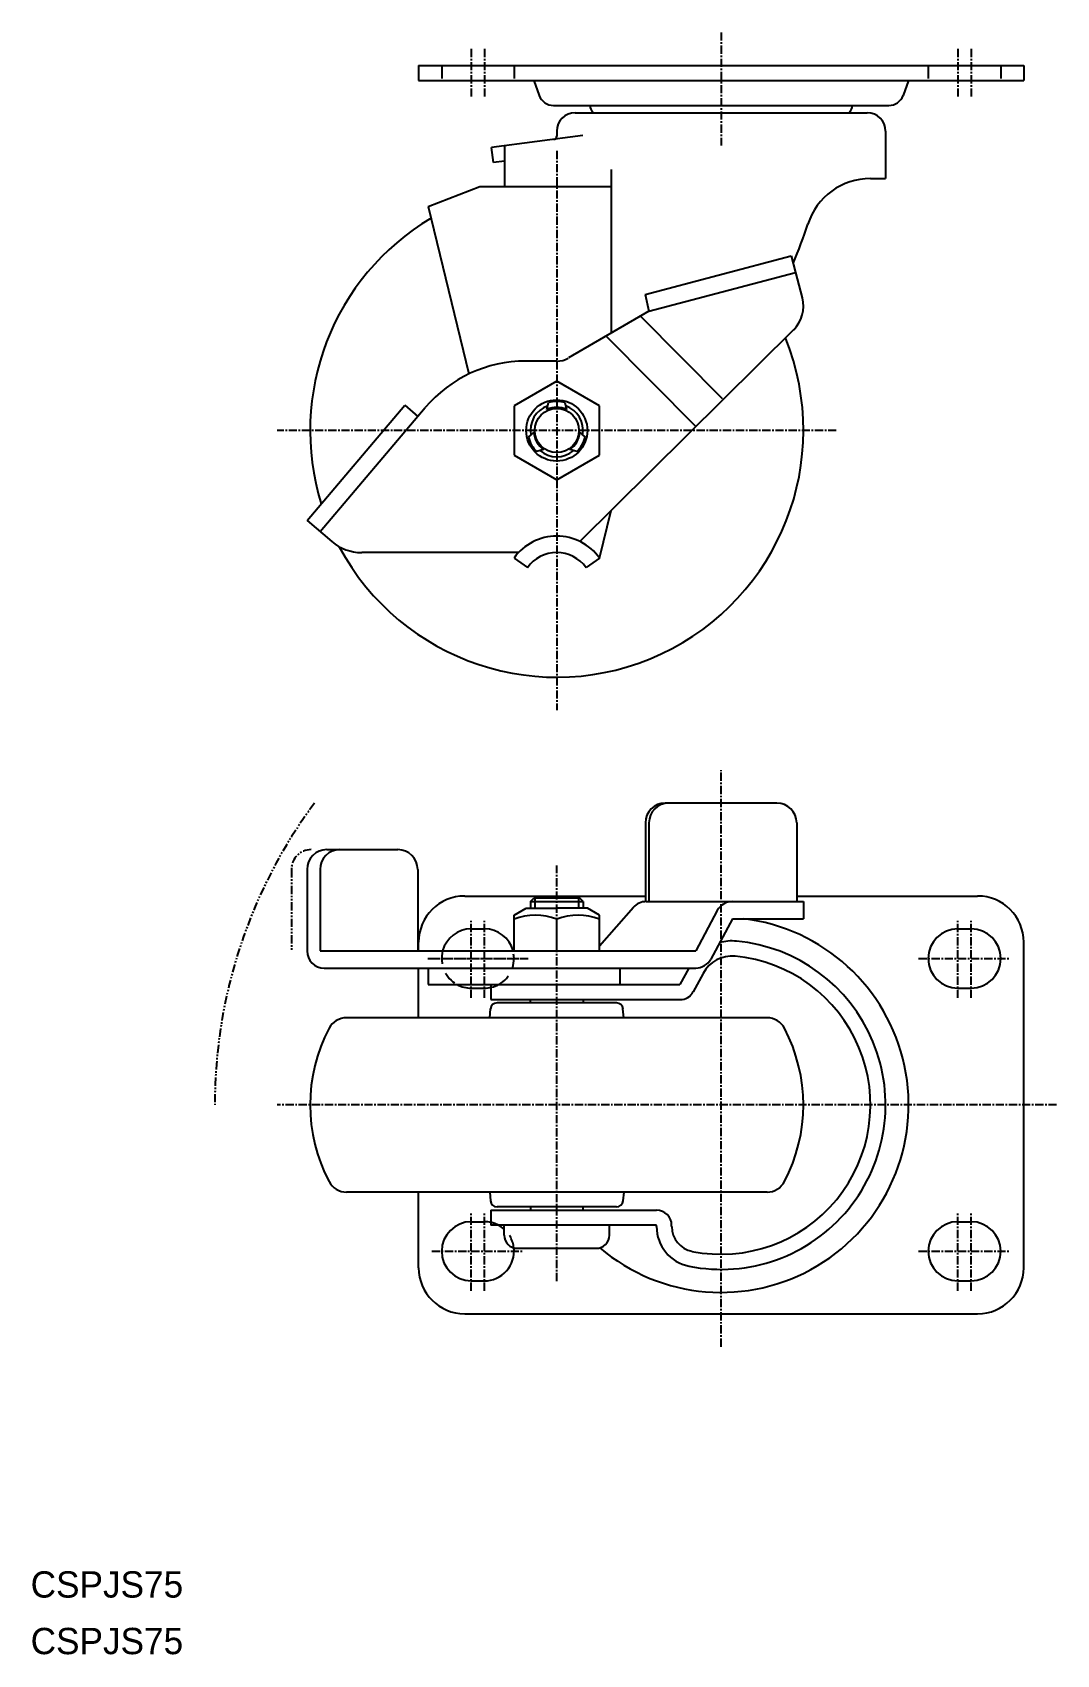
# Model space of a CAD drawing. Extents: x 0 to 156, y 0 to 247.
import ezdxf

# ---------------------------------------------------------------- set-up
doc = ezdxf.new("R2010")
doc.units = 0
for name, pattern in [('CENTER', [2, 1.25, -0.25, 0.25, -0.25]), ('DASHED', [3.5, 2, -1.5]), ('PHANTOM', [2.5, 1.25, -0.25, 0.25, -0.25, 0.25, -0.25])]:
    doc.linetypes.add(name, pattern=pattern)
doc.layers.get('0').update_dxf_attribs({"linetype": 'CONTINUOUS'})
doc.layers.add('CENTER', color=1, linetype='CENTER')

msp = doc.modelspace()

# ---------------------------------------------------------------- linework, layer by layer
at = {"color": 7, "linetype": 'CONTINUOUS'}
for p, q in [((59, 241.5), (151, 241.5)), ((59, 241.5), (59, 239.2)), ((59, 239.2), (151, 239.2)), ((76.5, 239.2), (77.34, 236.91)), ((133.5, 239.2), (132.66, 236.91)), ((151, 241.5), (151, 239.2)), ((79.5, 235.4), (130.5, 235.4)), ((82.8, 234.3), (127.2, 234.3)), ((83.95, 230.82), (70.09, 228.99)), ((80, 231.5), (80, 230.74)), ((130, 231.5), (130, 224.3)), ((70.39, 226.71), (70.09, 228.99)), ((72.04, 226.93), (70.39, 226.71)), ((72.04, 229.25), (72.04, 223.1)), ((88.25, 225.68), (88.25, 200.79)), ((60.45, 220.04), (68.3, 223.1)), ((68.3, 223.1), (88.25, 223.1)), ((127.7, 224.3), (130, 224.3)), ((60.45, 220.04), (66.65, 194.6)), ((93.42, 206.67), (115.66, 212.53)), ((115.66, 212.53), (116.32, 210.02)), ((94.02, 204.14), (116.32, 210.02)), ((116.32, 210.02), (117.34, 206.14)), ((93.42, 206.67), (94.02, 204.15)), ((94.02, 204.15), (81.76, 197.02)), ((92.74, 203.4), (105.15, 190.86)), ((116.02, 201.31), (83.5, 169.14)), ((87.5, 200.36), (101.13, 186.58)), ((80, 196.54), (75.26, 196.54)), ((80, 193.51), (73.5, 189.75)), ((86.5, 189.75), (80, 193.51)), ((42.03, 172.32), (56.91, 189.85)), ((56.91, 189.85), (58.85, 188.13)), ((78.5, 189.18), (78.75, 190.24)), ((81.25, 190.24), (81.5, 189.18)), ((44.01, 170.63), (60.01, 189.48)), ((73.5, 189.75), (73.5, 182.25)), ((86.5, 182.25), (86.5, 189.75)), ((75.7, 184.96), (76.5, 185.71)), ((83.5, 185.71), (84.3, 184.96)), ((78, 183.11), (76.95, 182.8)), ((83.05, 182.8), (82, 183.11)), ((73.5, 182.25), (80, 178.49)), ((80, 178.49), (86.5, 182.25)), ((86.5, 166.61), (88.25, 173.84)), ((42.03, 172.32), (45.81, 169.11)), ((74.19, 167.44), (50.34, 167.44)), ((73.5, 166.61), (75.53, 165.15)), ((86.5, 166.61), (84.47, 165.15)), ((113.48, 129.37), (96.48, 129.37)), ((93.48, 126.37), (93.48, 114.39)), ((94.02, 126.37), (94.02, 114.39)), ((116.48, 126.37), (116.48, 114.39)), ((45.03, 122.29), (55.85, 122.29)), ((42.03, 119.29), (42.03, 106.89)), ((44.01, 119.29), (44.01, 106.89)), ((58.85, 119.29), (58.85, 106.94)), ((66, 115.24), (93.48, 115.24)), ((76, 114.39), (76.5, 114.89)), ((76, 114.39), (84, 114.39)), ((76, 114.39), (76, 113.39)), ((83.5, 114.89), (76.5, 114.89)), ((84, 114.39), (83.5, 114.89)), ((84, 114.39), (84, 113.39)), ((91.65, 113.5), (86.5, 107.61)), ((93.6, 114.39), (117.51, 114.39)), ((116.48, 115.24), (144, 115.24)), ((117.51, 114.39), (117.51, 111.79)), ((73.5, 112.32), (75.35, 113.39)), ((73.5, 106.89), (73.5, 112.32)), ((75.35, 113.39), (80, 113.39)), ((84.65, 113.39), (80, 113.39)), ((80, 106.89), (80, 111.74)), ((86.5, 112.32), (84.65, 113.39)), ((86.5, 106.89), (86.5, 112.32)), ((104.41, 113.02), (101.13, 106.89)), ((106.7, 111.79), (103.42, 105.66)), ((106.7, 111.79), (117.51, 111.79)), ((67, 110.24), (69, 110.24)), ((141, 110.24), (143, 110.24)), ((44.01, 106.89), (101.13, 106.89)), ((59, 106.89), (59, 108.24)), ((151, 58.74), (151, 108.24)), ((44.63, 104.29), (101.13, 104.29)), ((59, 96.74), (59, 104.29)), ((60.45, 104.29), (60.45, 101.79)), ((89.6, 104.29), (89.6, 101.79)), ((100.07, 104.29), (98.73, 101.79)), ((60.45, 101.79), (98.73, 101.79)), ((67, 101.24), (69, 101.24)), ((70, 101.79), (70, 99.49)), ((73.5, 101.79), (86.5, 101.79)), ((102.25, 103.47), (100.76, 100.7)), ((141, 101.24), (143, 101.24)), ((70, 99.49), (98.73, 99.49)), ((89.08, 98.99), (70.92, 98.99)), ((76, 98.99), (76, 99.49)), ((84, 99.49), (84, 98.99)), ((111.97, 96.74), (48.03, 96.74)), ((69.82, 96.74), (69.93, 98.07)), ((90.18, 96.74), (90.07, 98.07)), ((111.97, 70.24), (48.03, 70.24)), ((59, 58.74), (59, 70.24)), ((69.82, 70.24), (69.93, 68.91)), ((90.18, 70.24), (90.07, 68.91)), ((70, 67.49), (70, 65.19)), ((70, 67.49), (95.17, 67.49)), ((70, 67.29), (70, 65.19)), ((89.08, 67.99), (70.92, 67.99)), ((76, 67.99), (76, 67.49)), ((84, 67.49), (84, 67.99)), ((67, 65.74), (69, 65.74)), ((95.17, 65.19), (70, 65.19)), ((72, 63.69), (72, 65.19)), ((88, 63.69), (88, 65.19)), ((95.17, 64.99), (95.17, 65.19)), ((97.47, 64.99), (97.47, 65.19)), ((141, 65.74), (143, 65.74)), ((74, 61.69), (86, 61.69)), ((67, 56.74), (69, 56.74)), ((141, 56.74), (143, 56.74)), ((66, 51.74), (144, 51.74))]:
    msp.add_line(p, q, dxfattribs=at)
at = {"color": 3, "linetype": 'DASHED'}
for p, q in [((62.5, 241.5), (62.5, 239.2)), ((73.5, 241.5), (73.5, 239.2)), ((136.5, 241.5), (136.5, 239.2)), ((147.5, 241.5), (147.5, 239.2))]:
    msp.add_line(p, q, dxfattribs=at)
at = {"color": 3, "linetype": 'PHANTOM'}
msp.add_line((39.64, 119.29), (39.64, 106.89), dxfattribs=at)
at = {"color": 3, "linetype": 'CONTINUOUS'}
for p, q in [((76.68, 114.89), (76.68, 113.39)), ((83.32, 114.89), (83.32, 113.39))]:
    msp.add_line(p, q, dxfattribs=at)
at = {"color": 7, "linetype": 'CONTINUOUS'}
for radius in [4.65, 3.35]:
    msp.add_circle((80, 186), radius, dxfattribs=at)
for centre, radius, start, end in [((79.5, 237.7), 2.3, 200.1421, 270), ((130.5, 237.7), 2.3, 270, 339.8579), ((82.8, 231.5), 2.8, 90, 180), ((88.25, 236.1), 3.3, 192.2467, 213.0557), ((121.75, 236.1), 3.3, 326.9443, 347.7533), ((127.2, 231.5), 2.8, 0, 90), ((79.5, 230.74), 0.5, 277.5, 0), ((127.7, 214.3), 10, 90, 162.1458), ((80, 186), 37.5, 120.6541, 197.2751), ((51.55, 238.83), 70, 336.9326, 342.1458), ((112.51, 204.87), 5, 314.6868, 14.7513), ((80, 186), 37.5, 208.1, 22.0287), ((75.26, 176.54), 20, 90, 139.6868), ((80, 200.04), 3.5, 270, 300.168), ((80, 186), 4.42, 73.5905, 106.4095), ((80, 186), 4, 109.9343, 190.0657), ((80, 186), 3.52, 64.7507, 115.2493), ((80, 186), 4, 349.9343, 70.0657), ((80, 186), 4.42, 193.5905, 226.4095), ((80, 186), 3.52, 184.7507, 235.2493), ((80, 186), 3.52, 304.7507, 355.2493), ((80, 186), 4.42, 313.5905, 346.4095), ((80, 186), 4, 229.9343, 310.0657), ((50.34, 174.44), 7, 229.6868, 270), ((80, 161.94), 8, 35.6591, 144.3409), ((80, 161.94), 5.5, 35.6591, 144.3409), ((96.48, 126.37), 3, 90, 180), ((97.02, 126.37), 3, 90, 180), ((113.48, 126.37), 3, 0, 90), ((45.03, 119.29), 3, 90, 180), ((47.01, 119.29), 3, 90, 180), ((55.85, 119.29), 3, 0, 90), ((66, 108.24), 7, 90, 180), ((93.6, 111.79), 2.6, 90, 138.8711), ((106.7, 111.79), 2.6, 90, 151.8111), ((144, 108.24), 7, 0, 90), ((76.75, 102.93), 9.39, 69.7438, 110.2562), ((83.25, 102.93), 9.39, 69.7438, 110.2562), ((105, 83.49), 28.5, 229.6585, 83.2082), ((67, 105.74), 4.5, 90, 165.1935), ((69, 105.74), 4.5, 14.8065, 90), ((141, 105.74), 4.5, 90, 270), ((143, 105.74), 4.5, 270, 90), ((44.63, 106.89), 2.6, 180, 270), ((105, 83.49), 25, 258.708, 84.6396), ((105, 83.49), 22.7, 258.708, 84.6396), ((106.65, 101.11), 5, 84.6396, 151.8111), ((106.65, 101.11), 7.3, 84.6396, 105.0413), ((101.13, 106.89), 2.6, 270, 331.8111), ((67, 105.74), 4.5, 241.3754, 270), ((69, 105.74), 4.5, 270, 298.6246), ((70.92, 97.99), 1, 90, 175.352), ((89.08, 97.99), 1, 4.648, 90), ((98.73, 101.79), 2.3, 270, 331.8111), ((48.03, 93.74), 3, 90, 152.2309), ((111.97, 93.74), 3, 27.7691, 90), ((67.5, 83.49), 25, 152.2309, 207.7691), ((92.5, 83.49), 25, 332.2309, 27.7691), ((48.03, 73.24), 3, 207.7691, 270), ((111.97, 73.24), 3, 270, 332.2309), ((70.92, 68.99), 1, 184.648, 270), ((89.08, 68.99), 1, 270, 355.352), ((95.17, 65.19), 2.3, 0, 90), ((67, 61.24), 4.5, 90, 270), ((69, 61.24), 4.5, 77.1604, 90), ((69, 61.24), 4.5, 48.1897, 61.3754), ((101.31, 64.99), 6.13, 180, 258.708), ((101.31, 64.99), 3.83, 180, 258.708), ((141, 61.24), 4.5, 90, 270), ((143, 61.24), 4.5, 270, 90), ((69, 61.24), 4.5, 270, 6.6561), ((74, 63.69), 2, 180, 270), ((86, 63.69), 2, 270, 0), ((66, 58.74), 7, 180, 270), ((144, 58.74), 7, 270, 0)]:
    msp.add_arc(centre, radius, start, end, dxfattribs=at)
at = {"color": 3, "linetype": 'PHANTOM'}
for centre, radius, start in [((105, 83.49), 77, 143.4276), ((42.64, 119.29), 3, 90)]:
    msp.add_arc(centre, radius, start, 180, dxfattribs=at)
at = {"color": 3, "linetype": 'DASHED'}
for centre, start, end in [((67, 105.74), 165.1935, 241.3754), ((69, 105.74), 298.6246, 14.8065), ((69, 61.24), 61.3754, 77.1604), ((69, 61.24), 6.6561, 48.1897)]:
    msp.add_arc(centre, 4.5, start, end, dxfattribs=at)
at = {"layer": 'CENTER', "color": 1, "linetype": 'CENTER'}
for p, q in [((105, 246.5), (105, 229.3)), ((67, 244), (67, 236.7)), ((69, 244), (69, 236.7)), ((141, 244), (141, 236.7)), ((143, 244), (143, 236.7)), ((80, 228.5), (80, 143.5)), ((122.5, 186), (37.5, 186)), ((105, 46.74), (105, 134.37)), ((80, 56.69), (80, 119.89)), ((67, 99.74), (67, 111.74)), ((69, 99.74), (69, 111.74)), ((141, 99.74), (141, 111.74)), ((143, 99.74), (143, 111.74)), ((60.4, 105.74), (75.8, 105.74)), ((61, 105.74), (75, 105.74)), ((135, 105.74), (149, 105.74)), ((156, 83.49), (37.5, 83.49)), ((67, 55.24), (67, 67.24)), ((69, 55.24), (69, 67.24)), ((141, 55.24), (141, 67.24)), ((143, 55.24), (143, 67.24)), ((61, 61.24), (75, 61.24)), ((135, 61.24), (149, 61.24))]:
    msp.add_line(p, q, dxfattribs=at)

# ---------------------------------------------------------------- texts
for p in [(0, 8.6), (0, 0)]:
    msp.add_text('CSPJS75', height=4).set_placement(p)

doc.saveas('drawing.dxf')
